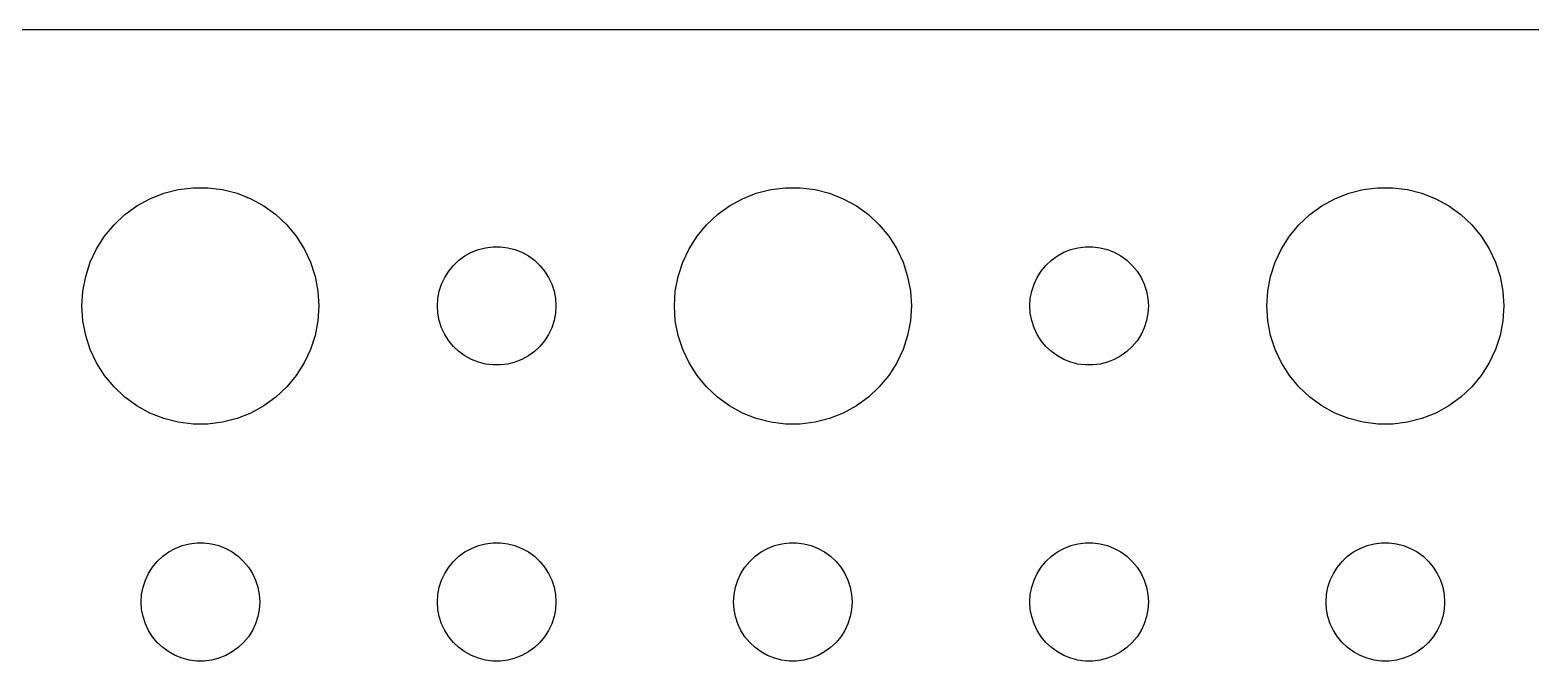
# Model space of a CAD drawing. Header units: metres. Extents: x -134 to 134, y -37 to 37.
# Drawn here: x -71.81 to -33.81, y 21 to 36.99 of the extents above; entities that cross this region are included whole.
import ezdxf

# ---------------------------------------------------------------- set-up
doc = ezdxf.new("R2010")
doc.units = ezdxf.units.M

msp = doc.modelspace()

# ---------------------------------------------------------------- linework, layer by layer
for p, q in [((129.814, 36.9901), (-129.814, 36.9901)), ((-69.1075, 32.533), (-68.7773, 32.7145)), ((-68.7773, 32.7145), (-68.427, 32.8532)), ((-68.427, 32.8532), (-68.0621, 32.9469)), ((-68.0621, 32.9469), (-67.6884, 32.9941)), ((-67.6884, 32.9941), (-67.3116, 32.9941)), ((-67.3116, 32.9941), (-66.9379, 32.9469)), ((-66.9379, 32.9469), (-66.573, 32.8532)), ((-66.573, 32.8532), (-66.2227, 32.7145)), ((-66.2227, 32.7145), (-65.8925, 32.533)), ((-54.1075, 32.533), (-53.7773, 32.7145)), ((-53.7773, 32.7145), (-53.427, 32.8532)), ((-53.427, 32.8532), (-53.0621, 32.9469)), ((-53.0621, 32.9469), (-52.6884, 32.9941)), ((-52.6884, 32.9941), (-52.3116, 32.9941)), ((-52.3116, 32.9941), (-51.9379, 32.9469)), ((-51.9379, 32.9469), (-51.5729, 32.8532)), ((-51.5729, 32.8532), (-51.2227, 32.7145)), ((-51.2227, 32.7145), (-50.8925, 32.533)), ((-39.1075, 32.533), (-38.7773, 32.7145)), ((-38.7773, 32.7145), (-38.427, 32.8532)), ((-38.427, 32.8532), (-38.0621, 32.9469)), ((-38.0621, 32.9469), (-37.6884, 32.9941)), ((-37.6884, 32.9941), (-37.3116, 32.9941)), ((-37.3116, 32.9941), (-36.9379, 32.9469)), ((-36.9379, 32.9469), (-36.5729, 32.8532)), ((-36.5729, 32.8532), (-36.2227, 32.7145)), ((-36.2227, 32.7145), (-35.8925, 32.533)), ((-69.6869, 32.0536), (-69.4123, 32.3115)), ((-69.4123, 32.3115), (-69.1075, 32.533)), ((-65.8925, 32.533), (-65.5877, 32.3115)), ((-65.5877, 32.3115), (-65.3131, 32.0536)), ((-54.6869, 32.0536), (-54.4123, 32.3115)), ((-54.4123, 32.3115), (-54.1075, 32.533)), ((-50.8925, 32.533), (-50.5877, 32.3115)), ((-50.5877, 32.3115), (-50.3131, 32.0536)), ((-39.6869, 32.0536), (-39.4123, 32.3115)), ((-39.4123, 32.3115), (-39.1075, 32.533)), ((-35.8925, 32.533), (-35.5877, 32.3115)), ((-35.5877, 32.3115), (-35.3131, 32.0536)), ((-69.927, 31.7634), (-69.6869, 32.0536)), ((-65.3131, 32.0536), (-65.073, 31.7634)), ((-54.927, 31.7634), (-54.6869, 32.0536)), ((-50.3131, 32.0536), (-50.0729, 31.7634)), ((-39.927, 31.7634), (-39.6869, 32.0536)), ((-35.3131, 32.0536), (-35.0729, 31.7634)), ((-70.1289, 31.4453), (-69.927, 31.7634)), ((-65.073, 31.7634), (-64.8711, 31.4453)), ((-55.1289, 31.4453), (-54.927, 31.7634)), ((-50.0729, 31.7634), (-49.8711, 31.4453)), ((-40.1289, 31.4453), (-39.927, 31.7634)), ((-35.0729, 31.7634), (-34.8711, 31.4453)), ((-70.2893, 31.1044), (-70.1289, 31.4453)), ((-64.8711, 31.4453), (-64.7107, 31.1044)), ((-60.9561, 31.1558), (-60.8037, 31.2665)), ((-60.8037, 31.2665), (-60.6387, 31.3572)), ((-60.6387, 31.3572), (-60.4635, 31.4266)), ((-60.4635, 31.4266), (-60.2811, 31.4734)), ((-60.2811, 31.4734), (-60.0942, 31.497)), ((-60.0942, 31.497), (-59.9058, 31.497)), ((-59.9058, 31.497), (-59.7189, 31.4734)), ((-59.7189, 31.4734), (-59.5365, 31.4266)), ((-59.5365, 31.4266), (-59.3613, 31.3572)), ((-59.3613, 31.3572), (-59.1963, 31.2665)), ((-59.1963, 31.2665), (-59.0439, 31.1558)), ((-55.2893, 31.1044), (-55.1289, 31.4453)), ((-49.8711, 31.4453), (-49.7107, 31.1044)), ((-45.9561, 31.1558), (-45.8037, 31.2665)), ((-45.8037, 31.2665), (-45.6387, 31.3572)), ((-45.6387, 31.3572), (-45.4635, 31.4266)), ((-45.4635, 31.4266), (-45.2811, 31.4734)), ((-45.2811, 31.4734), (-45.0942, 31.497)), ((-45.0942, 31.497), (-44.9058, 31.497)), ((-44.9058, 31.497), (-44.7189, 31.4734)), ((-44.7189, 31.4734), (-44.5365, 31.4266)), ((-44.5365, 31.4266), (-44.3613, 31.3572)), ((-44.3613, 31.3572), (-44.1963, 31.2665)), ((-44.1963, 31.2665), (-44.0439, 31.1558)), ((-40.2893, 31.1044), (-40.1289, 31.4453)), ((-34.8711, 31.4453), (-34.7107, 31.1044)), ((-70.4057, 30.7461), (-70.2893, 31.1044)), ((-64.7107, 31.1044), (-64.5943, 30.7461)), ((-61.3145, 30.7226), (-61.2135, 30.8817)), ((-61.2135, 30.8817), (-61.0934, 31.0268)), ((-61.0934, 31.0268), (-60.9561, 31.1558)), ((-59.0439, 31.1558), (-58.9065, 31.0268)), ((-58.9065, 31.0268), (-58.7865, 30.8817)), ((-58.7865, 30.8817), (-58.6855, 30.7226)), ((-55.4057, 30.7461), (-55.2893, 31.1044)), ((-49.7107, 31.1044), (-49.5942, 30.7461)), ((-46.3145, 30.7226), (-46.2135, 30.8817)), ((-46.2135, 30.8817), (-46.0934, 31.0268)), ((-46.0934, 31.0268), (-45.9561, 31.1558)), ((-44.0439, 31.1558), (-43.9065, 31.0268)), ((-43.9065, 31.0268), (-43.7865, 30.8817)), ((-43.7865, 30.8817), (-43.6855, 30.7226)), ((-40.4057, 30.7461), (-40.2893, 31.1044)), ((-34.7107, 31.1044), (-34.5942, 30.7461)), ((-70.4763, 30.376), (-70.4057, 30.7461)), ((-64.5943, 30.7461), (-64.5237, 30.376)), ((-61.4529, 30.373), (-61.3947, 30.5522)), ((-61.3947, 30.5522), (-61.3145, 30.7226)), ((-58.6855, 30.7226), (-58.6053, 30.5522)), ((-58.6053, 30.5522), (-58.5471, 30.373)), ((-55.4763, 30.376), (-55.4057, 30.7461)), ((-49.5942, 30.7461), (-49.5237, 30.376)), ((-46.4529, 30.373), (-46.3947, 30.5522)), ((-46.3947, 30.5522), (-46.3145, 30.7226)), ((-43.6855, 30.7226), (-43.6053, 30.5522)), ((-43.6053, 30.5522), (-43.5471, 30.373)), ((-40.4763, 30.376), (-40.4057, 30.7461)), ((-34.5942, 30.7461), (-34.5237, 30.376)), ((-70.5, 30), (-70.4763, 30.376)), ((-64.5237, 30.376), (-64.5, 30)), ((-61.5, 30), (-61.4882, 30.188)), ((-61.4882, 30.188), (-61.4529, 30.373)), ((-58.5471, 30.373), (-58.5118, 30.188)), ((-58.5118, 30.188), (-58.5, 30)), ((-55.5, 30), (-55.4763, 30.376)), ((-49.5237, 30.376), (-49.5, 30)), ((-46.5, 30), (-46.4882, 30.188)), ((-46.4882, 30.188), (-46.4529, 30.373)), ((-43.5471, 30.373), (-43.5118, 30.188)), ((-43.5118, 30.188), (-43.5, 30)), ((-40.5, 30), (-40.4763, 30.376)), ((-34.5237, 30.376), (-34.5, 30)), ((-70.4763, 29.624), (-70.5, 30)), ((-64.5, 30), (-64.5237, 29.624)), ((-61.4882, 29.812), (-61.5, 30)), ((-61.4529, 29.627), (-61.4882, 29.812)), ((-58.5118, 29.812), (-58.5471, 29.627)), ((-58.5, 30), (-58.5118, 29.812)), ((-55.4763, 29.624), (-55.5, 30)), ((-49.5, 30), (-49.5237, 29.624)), ((-46.4882, 29.812), (-46.5, 30)), ((-46.4529, 29.627), (-46.4882, 29.812)), ((-43.5118, 29.812), (-43.5471, 29.627)), ((-43.5, 30), (-43.5118, 29.812)), ((-40.4763, 29.624), (-40.5, 30)), ((-34.5, 30), (-34.5237, 29.624)), ((-70.4057, 29.2539), (-70.4763, 29.624)), ((-64.5237, 29.624), (-64.5943, 29.2539)), ((-61.3947, 29.4478), (-61.4529, 29.627)), ((-61.3145, 29.2774), (-61.3947, 29.4478)), ((-61.2135, 29.1183), (-61.3145, 29.2774)), ((-58.6855, 29.2774), (-58.7865, 29.1183)), ((-58.6053, 29.4478), (-58.6855, 29.2774)), ((-58.5471, 29.627), (-58.6053, 29.4478)), ((-55.4057, 29.2539), (-55.4763, 29.624)), ((-49.5237, 29.624), (-49.5942, 29.2539)), ((-46.3947, 29.4478), (-46.4529, 29.627)), ((-46.3145, 29.2774), (-46.3947, 29.4478)), ((-46.2135, 29.1183), (-46.3145, 29.2774)), ((-43.6855, 29.2774), (-43.7865, 29.1183)), ((-43.6053, 29.4478), (-43.6855, 29.2774)), ((-43.5471, 29.627), (-43.6053, 29.4478)), ((-40.4057, 29.2539), (-40.4763, 29.624)), ((-34.5237, 29.624), (-34.5942, 29.2539)), ((-70.2893, 28.8956), (-70.4057, 29.2539)), ((-70.1289, 28.5547), (-70.2893, 28.8956)), ((-64.7107, 28.8956), (-64.8711, 28.5547)), ((-64.5943, 29.2539), (-64.7107, 28.8956)), ((-61.0934, 28.9732), (-61.2135, 29.1183)), ((-60.9561, 28.8442), (-61.0934, 28.9732)), ((-58.9065, 28.9732), (-59.0439, 28.8442)), ((-58.7865, 29.1183), (-58.9065, 28.9732)), ((-55.2893, 28.8956), (-55.4057, 29.2539)), ((-55.1289, 28.5547), (-55.2893, 28.8956)), ((-49.7107, 28.8956), (-49.8711, 28.5547)), ((-49.5942, 29.2539), (-49.7107, 28.8956)), ((-46.0934, 28.9732), (-46.2135, 29.1183)), ((-45.9561, 28.8442), (-46.0934, 28.9732)), ((-43.9065, 28.9732), (-44.0439, 28.8442)), ((-43.7865, 29.1183), (-43.9065, 28.9732)), ((-40.2893, 28.8956), (-40.4057, 29.2539)), ((-40.1289, 28.5547), (-40.2893, 28.8956)), ((-34.7107, 28.8956), (-34.8711, 28.5547)), ((-34.5942, 29.2539), (-34.7107, 28.8956)), ((-69.927, 28.2366), (-70.1289, 28.5547)), ((-64.8711, 28.5547), (-65.073, 28.2366)), ((-60.8037, 28.7335), (-60.9561, 28.8442)), ((-60.6387, 28.6427), (-60.8037, 28.7335)), ((-60.4635, 28.5734), (-60.6387, 28.6427)), ((-60.2811, 28.5266), (-60.4635, 28.5734)), ((-60.0942, 28.503), (-60.2811, 28.5266)), ((-59.9058, 28.503), (-60.0942, 28.503)), ((-59.7189, 28.5266), (-59.9058, 28.503)), ((-59.5365, 28.5734), (-59.7189, 28.5266)), ((-59.3613, 28.6427), (-59.5365, 28.5734)), ((-59.1963, 28.7335), (-59.3613, 28.6427)), ((-59.0439, 28.8442), (-59.1963, 28.7335)), ((-54.927, 28.2366), (-55.1289, 28.5547)), ((-49.8711, 28.5547), (-50.0729, 28.2366)), ((-45.8037, 28.7335), (-45.9561, 28.8442)), ((-45.6387, 28.6427), (-45.8037, 28.7335)), ((-45.4635, 28.5734), (-45.6387, 28.6427)), ((-45.2811, 28.5266), (-45.4635, 28.5734)), ((-45.0942, 28.503), (-45.2811, 28.5266)), ((-44.9058, 28.503), (-45.0942, 28.503)), ((-44.7189, 28.5266), (-44.9058, 28.503)), ((-44.5365, 28.5734), (-44.7189, 28.5266)), ((-44.3613, 28.6427), (-44.5365, 28.5734)), ((-44.1963, 28.7335), (-44.3613, 28.6427)), ((-44.0439, 28.8442), (-44.1963, 28.7335)), ((-39.927, 28.2366), (-40.1289, 28.5547)), ((-34.8711, 28.5547), (-35.0729, 28.2366)), ((-69.6869, 27.9464), (-69.927, 28.2366)), ((-65.073, 28.2366), (-65.3131, 27.9464)), ((-54.6869, 27.9464), (-54.927, 28.2366)), ((-50.0729, 28.2366), (-50.3131, 27.9464)), ((-39.6869, 27.9464), (-39.927, 28.2366)), ((-35.0729, 28.2366), (-35.3131, 27.9464)), ((-69.4123, 27.6884), (-69.6869, 27.9464)), ((-65.3131, 27.9464), (-65.5877, 27.6884)), ((-54.4123, 27.6884), (-54.6869, 27.9464)), ((-50.3131, 27.9464), (-50.5877, 27.6884)), ((-39.4123, 27.6884), (-39.6869, 27.9464)), ((-35.3131, 27.9464), (-35.5877, 27.6884)), ((-69.1075, 27.467), (-69.4123, 27.6884)), ((-68.7773, 27.2855), (-69.1075, 27.467)), ((-65.8925, 27.467), (-66.2227, 27.2855)), ((-65.5877, 27.6884), (-65.8925, 27.467)), ((-54.1075, 27.467), (-54.4123, 27.6884)), ((-53.7773, 27.2855), (-54.1075, 27.467)), ((-50.8925, 27.467), (-51.2227, 27.2855)), ((-50.5877, 27.6884), (-50.8925, 27.467)), ((-39.1075, 27.467), (-39.4123, 27.6884)), ((-38.7773, 27.2855), (-39.1075, 27.467)), ((-35.8925, 27.467), (-36.2227, 27.2855)), ((-35.5877, 27.6884), (-35.8925, 27.467)), ((-68.427, 27.1468), (-68.7773, 27.2855)), ((-68.0621, 27.0531), (-68.427, 27.1468)), ((-67.6884, 27.0059), (-68.0621, 27.0531)), ((-67.3116, 27.0059), (-67.6884, 27.0059)), ((-66.9379, 27.0531), (-67.3116, 27.0059)), ((-66.573, 27.1468), (-66.9379, 27.0531)), ((-66.2227, 27.2855), (-66.573, 27.1468)), ((-53.427, 27.1468), (-53.7773, 27.2855)), ((-53.0621, 27.0531), (-53.427, 27.1468)), ((-52.6884, 27.0059), (-53.0621, 27.0531)), ((-52.3116, 27.0059), (-52.6884, 27.0059)), ((-51.9379, 27.0531), (-52.3116, 27.0059)), ((-51.5729, 27.1468), (-51.9379, 27.0531)), ((-51.2227, 27.2855), (-51.5729, 27.1468)), ((-38.427, 27.1468), (-38.7773, 27.2855)), ((-38.0621, 27.0531), (-38.427, 27.1468)), ((-37.6884, 27.0059), (-38.0621, 27.0531)), ((-37.3116, 27.0059), (-37.6884, 27.0059)), ((-36.9379, 27.0531), (-37.3116, 27.0059)), ((-36.5729, 27.1468), (-36.9379, 27.0531)), ((-36.2227, 27.2855), (-36.5729, 27.1468)), ((-67.9635, 23.9266), (-67.7811, 23.9734)), ((-67.7811, 23.9734), (-67.5942, 23.997)), ((-67.5942, 23.997), (-67.4058, 23.997)), ((-67.4058, 23.997), (-67.2189, 23.9734)), ((-67.2189, 23.9734), (-67.0365, 23.9266)), ((-60.4635, 23.9266), (-60.2811, 23.9734)), ((-60.2811, 23.9734), (-60.0942, 23.997)), ((-60.0942, 23.997), (-59.9058, 23.997)), ((-59.9058, 23.997), (-59.7189, 23.9734)), ((-59.7189, 23.9734), (-59.5365, 23.9266)), ((-52.9635, 23.9266), (-52.7811, 23.9734)), ((-52.7811, 23.9734), (-52.5942, 23.997)), ((-52.5942, 23.997), (-52.4058, 23.997)), ((-52.4058, 23.997), (-52.2189, 23.9734)), ((-52.2189, 23.9734), (-52.0365, 23.9266)), ((-45.4635, 23.9266), (-45.2811, 23.9734)), ((-45.2811, 23.9734), (-45.0942, 23.997)), ((-45.0942, 23.997), (-44.9058, 23.997)), ((-44.9058, 23.997), (-44.7189, 23.9734)), ((-44.7189, 23.9734), (-44.5365, 23.9266)), ((-37.9635, 23.9266), (-37.7811, 23.9734)), ((-37.7811, 23.9734), (-37.5942, 23.997)), ((-37.5942, 23.997), (-37.4058, 23.997)), ((-37.4058, 23.997), (-37.2189, 23.9734)), ((-37.2189, 23.9734), (-37.0365, 23.9266)), ((-68.5934, 23.5268), (-68.4561, 23.6558)), ((-68.4561, 23.6558), (-68.3037, 23.7665)), ((-68.3037, 23.7665), (-68.1387, 23.8572)), ((-68.1387, 23.8572), (-67.9635, 23.9266)), ((-67.0365, 23.9266), (-66.8613, 23.8572)), ((-66.8613, 23.8572), (-66.6963, 23.7665)), ((-66.6963, 23.7665), (-66.5439, 23.6558)), ((-66.5439, 23.6558), (-66.4065, 23.5268)), ((-61.0934, 23.5268), (-60.9561, 23.6558)), ((-60.9561, 23.6558), (-60.8037, 23.7665)), ((-60.8037, 23.7665), (-60.6387, 23.8572)), ((-60.6387, 23.8572), (-60.4635, 23.9266)), ((-59.5365, 23.9266), (-59.3613, 23.8572)), ((-59.3613, 23.8572), (-59.1963, 23.7665)), ((-59.1963, 23.7665), (-59.0439, 23.6558)), ((-59.0439, 23.6558), (-58.9065, 23.5268)), ((-53.5934, 23.5268), (-53.4561, 23.6558)), ((-53.4561, 23.6558), (-53.3037, 23.7665)), ((-53.3037, 23.7665), (-53.1387, 23.8572)), ((-53.1387, 23.8572), (-52.9635, 23.9266)), ((-52.0365, 23.9266), (-51.8613, 23.8572)), ((-51.8613, 23.8572), (-51.6963, 23.7665)), ((-51.6963, 23.7665), (-51.5439, 23.6558)), ((-51.5439, 23.6558), (-51.4065, 23.5268)), ((-46.0934, 23.5268), (-45.9561, 23.6558)), ((-45.9561, 23.6558), (-45.8037, 23.7665)), ((-45.8037, 23.7665), (-45.6387, 23.8572)), ((-45.6387, 23.8572), (-45.4635, 23.9266)), ((-44.5365, 23.9266), (-44.3613, 23.8572)), ((-44.3613, 23.8572), (-44.1963, 23.7665)), ((-44.1963, 23.7665), (-44.0439, 23.6558)), ((-44.0439, 23.6558), (-43.9065, 23.5268)), ((-38.5934, 23.5268), (-38.4561, 23.6558)), ((-38.4561, 23.6558), (-38.3037, 23.7665)), ((-38.3037, 23.7665), (-38.1387, 23.8572)), ((-38.1387, 23.8572), (-37.9635, 23.9266)), ((-37.0365, 23.9266), (-36.8613, 23.8572)), ((-36.8613, 23.8572), (-36.6963, 23.7665)), ((-36.6963, 23.7665), (-36.5439, 23.6558)), ((-36.5439, 23.6558), (-36.4065, 23.5268)), ((-68.8947, 23.0522), (-68.8145, 23.2226)), ((-68.8145, 23.2226), (-68.7135, 23.3817)), ((-68.7135, 23.3817), (-68.5934, 23.5268)), ((-66.4065, 23.5268), (-66.2865, 23.3817)), ((-66.2865, 23.3817), (-66.1855, 23.2226)), ((-66.1855, 23.2226), (-66.1053, 23.0522)), ((-61.3947, 23.0522), (-61.3145, 23.2226)), ((-61.3145, 23.2226), (-61.2135, 23.3817)), ((-61.2135, 23.3817), (-61.0934, 23.5268)), ((-58.9065, 23.5268), (-58.7865, 23.3817)), ((-58.7865, 23.3817), (-58.6855, 23.2226)), ((-58.6855, 23.2226), (-58.6053, 23.0522)), ((-53.8947, 23.0522), (-53.8145, 23.2226)), ((-53.8145, 23.2226), (-53.7135, 23.3817)), ((-53.7135, 23.3817), (-53.5934, 23.5268)), ((-51.4065, 23.5268), (-51.2865, 23.3817)), ((-51.2865, 23.3817), (-51.1855, 23.2226)), ((-51.1855, 23.2226), (-51.1053, 23.0522)), ((-46.3947, 23.0522), (-46.3145, 23.2226)), ((-46.3145, 23.2226), (-46.2135, 23.3817)), ((-46.2135, 23.3817), (-46.0934, 23.5268)), ((-43.9065, 23.5268), (-43.7865, 23.3817)), ((-43.7865, 23.3817), (-43.6855, 23.2226)), ((-43.6855, 23.2226), (-43.6053, 23.0522)), ((-38.8947, 23.0522), (-38.8145, 23.2226)), ((-38.8145, 23.2226), (-38.7135, 23.3817)), ((-38.7135, 23.3817), (-38.5934, 23.5268)), ((-36.4065, 23.5268), (-36.2865, 23.3817)), ((-36.2865, 23.3817), (-36.1855, 23.2226)), ((-36.1855, 23.2226), (-36.1053, 23.0522)), ((-68.9882, 22.688), (-68.9529, 22.873)), ((-68.9529, 22.873), (-68.8947, 23.0522)), ((-66.1053, 23.0522), (-66.0471, 22.873)), ((-66.0471, 22.873), (-66.0118, 22.688)), ((-61.4882, 22.688), (-61.4529, 22.873)), ((-61.4529, 22.873), (-61.3947, 23.0522)), ((-58.6053, 23.0522), (-58.5471, 22.873)), ((-58.5471, 22.873), (-58.5118, 22.688)), ((-53.9882, 22.688), (-53.9529, 22.873)), ((-53.9529, 22.873), (-53.8947, 23.0522)), ((-51.1053, 23.0522), (-51.0471, 22.873)), ((-51.0471, 22.873), (-51.0118, 22.688)), ((-46.4882, 22.688), (-46.4529, 22.873)), ((-46.4529, 22.873), (-46.3947, 23.0522)), ((-43.6053, 23.0522), (-43.5471, 22.873)), ((-43.5471, 22.873), (-43.5118, 22.688)), ((-38.9882, 22.688), (-38.9529, 22.873)), ((-38.9529, 22.873), (-38.8947, 23.0522)), ((-36.1053, 23.0522), (-36.0471, 22.873)), ((-36.0471, 22.873), (-36.0118, 22.688)), ((-69, 22.5), (-68.9882, 22.688)), ((-68.9882, 22.312), (-69, 22.5)), ((-66.0118, 22.688), (-66, 22.5)), ((-66, 22.5), (-66.0118, 22.312)), ((-61.5, 22.5), (-61.4882, 22.688)), ((-61.4882, 22.312), (-61.5, 22.5)), ((-58.5118, 22.688), (-58.5, 22.5)), ((-58.5, 22.5), (-58.5118, 22.312)), ((-54, 22.5), (-53.9882, 22.688)), ((-53.9882, 22.312), (-54, 22.5)), ((-51.0118, 22.688), (-51, 22.5)), ((-51, 22.5), (-51.0118, 22.312)), ((-46.5, 22.5), (-46.4882, 22.688)), ((-46.4882, 22.312), (-46.5, 22.5)), ((-43.5118, 22.688), (-43.5, 22.5)), ((-43.5, 22.5), (-43.5118, 22.312)), ((-39, 22.5), (-38.9882, 22.688)), ((-38.9882, 22.312), (-39, 22.5)), ((-36.0118, 22.688), (-36, 22.5)), ((-36, 22.5), (-36.0118, 22.312)), ((-68.9529, 22.127), (-68.9882, 22.312)), ((-68.8947, 21.9478), (-68.9529, 22.127)), ((-66.0471, 22.127), (-66.1053, 21.9478)), ((-66.0118, 22.312), (-66.0471, 22.127)), ((-61.4529, 22.127), (-61.4882, 22.312)), ((-61.3947, 21.9478), (-61.4529, 22.127)), ((-58.5471, 22.127), (-58.6053, 21.9478)), ((-58.5118, 22.312), (-58.5471, 22.127)), ((-53.9529, 22.127), (-53.9882, 22.312)), ((-53.8947, 21.9478), (-53.9529, 22.127)), ((-51.0471, 22.127), (-51.1053, 21.9478)), ((-51.0118, 22.312), (-51.0471, 22.127)), ((-46.4529, 22.127), (-46.4882, 22.312)), ((-46.3947, 21.9478), (-46.4529, 22.127)), ((-43.5471, 22.127), (-43.6053, 21.9478)), ((-43.5118, 22.312), (-43.5471, 22.127)), ((-38.9529, 22.127), (-38.9882, 22.312)), ((-38.8947, 21.9478), (-38.9529, 22.127)), ((-36.0471, 22.127), (-36.1053, 21.9478)), ((-36.0118, 22.312), (-36.0471, 22.127)), ((-68.8145, 21.7774), (-68.8947, 21.9478)), ((-68.7135, 21.6183), (-68.8145, 21.7774)), ((-66.1855, 21.7774), (-66.2865, 21.6183)), ((-66.1053, 21.9478), (-66.1855, 21.7774)), ((-61.3145, 21.7774), (-61.3947, 21.9478)), ((-61.2135, 21.6183), (-61.3145, 21.7774)), ((-58.6855, 21.7774), (-58.7865, 21.6183)), ((-58.6053, 21.9478), (-58.6855, 21.7774)), ((-53.8145, 21.7774), (-53.8947, 21.9478)), ((-53.7135, 21.6183), (-53.8145, 21.7774)), ((-51.1855, 21.7774), (-51.2865, 21.6183)), ((-51.1053, 21.9478), (-51.1855, 21.7774)), ((-46.3145, 21.7774), (-46.3947, 21.9478)), ((-46.2135, 21.6183), (-46.3145, 21.7774)), ((-43.6855, 21.7774), (-43.7865, 21.6183)), ((-43.6053, 21.9478), (-43.6855, 21.7774)), ((-38.8145, 21.7774), (-38.8947, 21.9478)), ((-38.7135, 21.6183), (-38.8145, 21.7774)), ((-36.1855, 21.7774), (-36.2865, 21.6183)), ((-36.1053, 21.9478), (-36.1855, 21.7774)), ((-68.5934, 21.4732), (-68.7135, 21.6183)), ((-68.4561, 21.3442), (-68.5934, 21.4732)), ((-68.3037, 21.2335), (-68.4561, 21.3442)), ((-66.5439, 21.3442), (-66.6963, 21.2335)), ((-66.4065, 21.4732), (-66.5439, 21.3442)), ((-66.2865, 21.6183), (-66.4065, 21.4732)), ((-61.0934, 21.4732), (-61.2135, 21.6183)), ((-60.9561, 21.3442), (-61.0934, 21.4732)), ((-60.8037, 21.2335), (-60.9561, 21.3442)), ((-59.0439, 21.3442), (-59.1963, 21.2335)), ((-58.9065, 21.4732), (-59.0439, 21.3442)), ((-58.7865, 21.6183), (-58.9065, 21.4732)), ((-53.5934, 21.4732), (-53.7135, 21.6183)), ((-53.4561, 21.3442), (-53.5934, 21.4732)), ((-53.3037, 21.2335), (-53.4561, 21.3442)), ((-51.5439, 21.3442), (-51.6963, 21.2335)), ((-51.4065, 21.4732), (-51.5439, 21.3442)), ((-51.2865, 21.6183), (-51.4065, 21.4732)), ((-46.0934, 21.4732), (-46.2135, 21.6183)), ((-45.9561, 21.3442), (-46.0934, 21.4732)), ((-45.8037, 21.2335), (-45.9561, 21.3442)), ((-44.0439, 21.3442), (-44.1963, 21.2335)), ((-43.9065, 21.4732), (-44.0439, 21.3442)), ((-43.7865, 21.6183), (-43.9065, 21.4732)), ((-38.5934, 21.4732), (-38.7135, 21.6183)), ((-38.4561, 21.3442), (-38.5934, 21.4732)), ((-38.3037, 21.2335), (-38.4561, 21.3442)), ((-36.5439, 21.3442), (-36.6963, 21.2335)), ((-36.4065, 21.4732), (-36.5439, 21.3442)), ((-36.2865, 21.6183), (-36.4065, 21.4732)), ((-68.1387, 21.1427), (-68.3037, 21.2335)), ((-67.9635, 21.0734), (-68.1387, 21.1427)), ((-67.7811, 21.0266), (-67.9635, 21.0734)), ((-67.5942, 21.003), (-67.7811, 21.0266)), ((-67.4058, 21.003), (-67.5942, 21.003)), ((-67.2189, 21.0266), (-67.4058, 21.003)), ((-67.0365, 21.0734), (-67.2189, 21.0266)), ((-66.8613, 21.1427), (-67.0365, 21.0734)), ((-66.6963, 21.2335), (-66.8613, 21.1427)), ((-60.6387, 21.1427), (-60.8037, 21.2335)), ((-60.4635, 21.0734), (-60.6387, 21.1427)), ((-60.2811, 21.0266), (-60.4635, 21.0734)), ((-60.0942, 21.003), (-60.2811, 21.0266)), ((-59.9058, 21.003), (-60.0942, 21.003)), ((-59.7189, 21.0266), (-59.9058, 21.003)), ((-59.5365, 21.0734), (-59.7189, 21.0266)), ((-59.3613, 21.1427), (-59.5365, 21.0734)), ((-59.1963, 21.2335), (-59.3613, 21.1427)), ((-53.1387, 21.1427), (-53.3037, 21.2335)), ((-52.9635, 21.0734), (-53.1387, 21.1427)), ((-52.7811, 21.0266), (-52.9635, 21.0734)), ((-52.5942, 21.003), (-52.7811, 21.0266)), ((-52.4058, 21.003), (-52.5942, 21.003)), ((-52.2189, 21.0266), (-52.4058, 21.003)), ((-52.0365, 21.0734), (-52.2189, 21.0266)), ((-51.8613, 21.1427), (-52.0365, 21.0734)), ((-51.6963, 21.2335), (-51.8613, 21.1427)), ((-45.6387, 21.1427), (-45.8037, 21.2335)), ((-45.4635, 21.0734), (-45.6387, 21.1427)), ((-45.2811, 21.0266), (-45.4635, 21.0734)), ((-45.0942, 21.003), (-45.2811, 21.0266)), ((-44.9058, 21.003), (-45.0942, 21.003)), ((-44.7189, 21.0266), (-44.9058, 21.003)), ((-44.5365, 21.0734), (-44.7189, 21.0266)), ((-44.3613, 21.1427), (-44.5365, 21.0734)), ((-44.1963, 21.2335), (-44.3613, 21.1427)), ((-38.1387, 21.1427), (-38.3037, 21.2335)), ((-37.9635, 21.0734), (-38.1387, 21.1427)), ((-37.7811, 21.0266), (-37.9635, 21.0734)), ((-37.5942, 21.003), (-37.7811, 21.0266)), ((-37.4058, 21.003), (-37.5942, 21.003)), ((-37.2189, 21.0266), (-37.4058, 21.003)), ((-37.0365, 21.0734), (-37.2189, 21.0266)), ((-36.8613, 21.1427), (-37.0365, 21.0734)), ((-36.6963, 21.2335), (-36.8613, 21.1427))]:
    msp.add_line(p, q)

doc.saveas('drawing.dxf')
